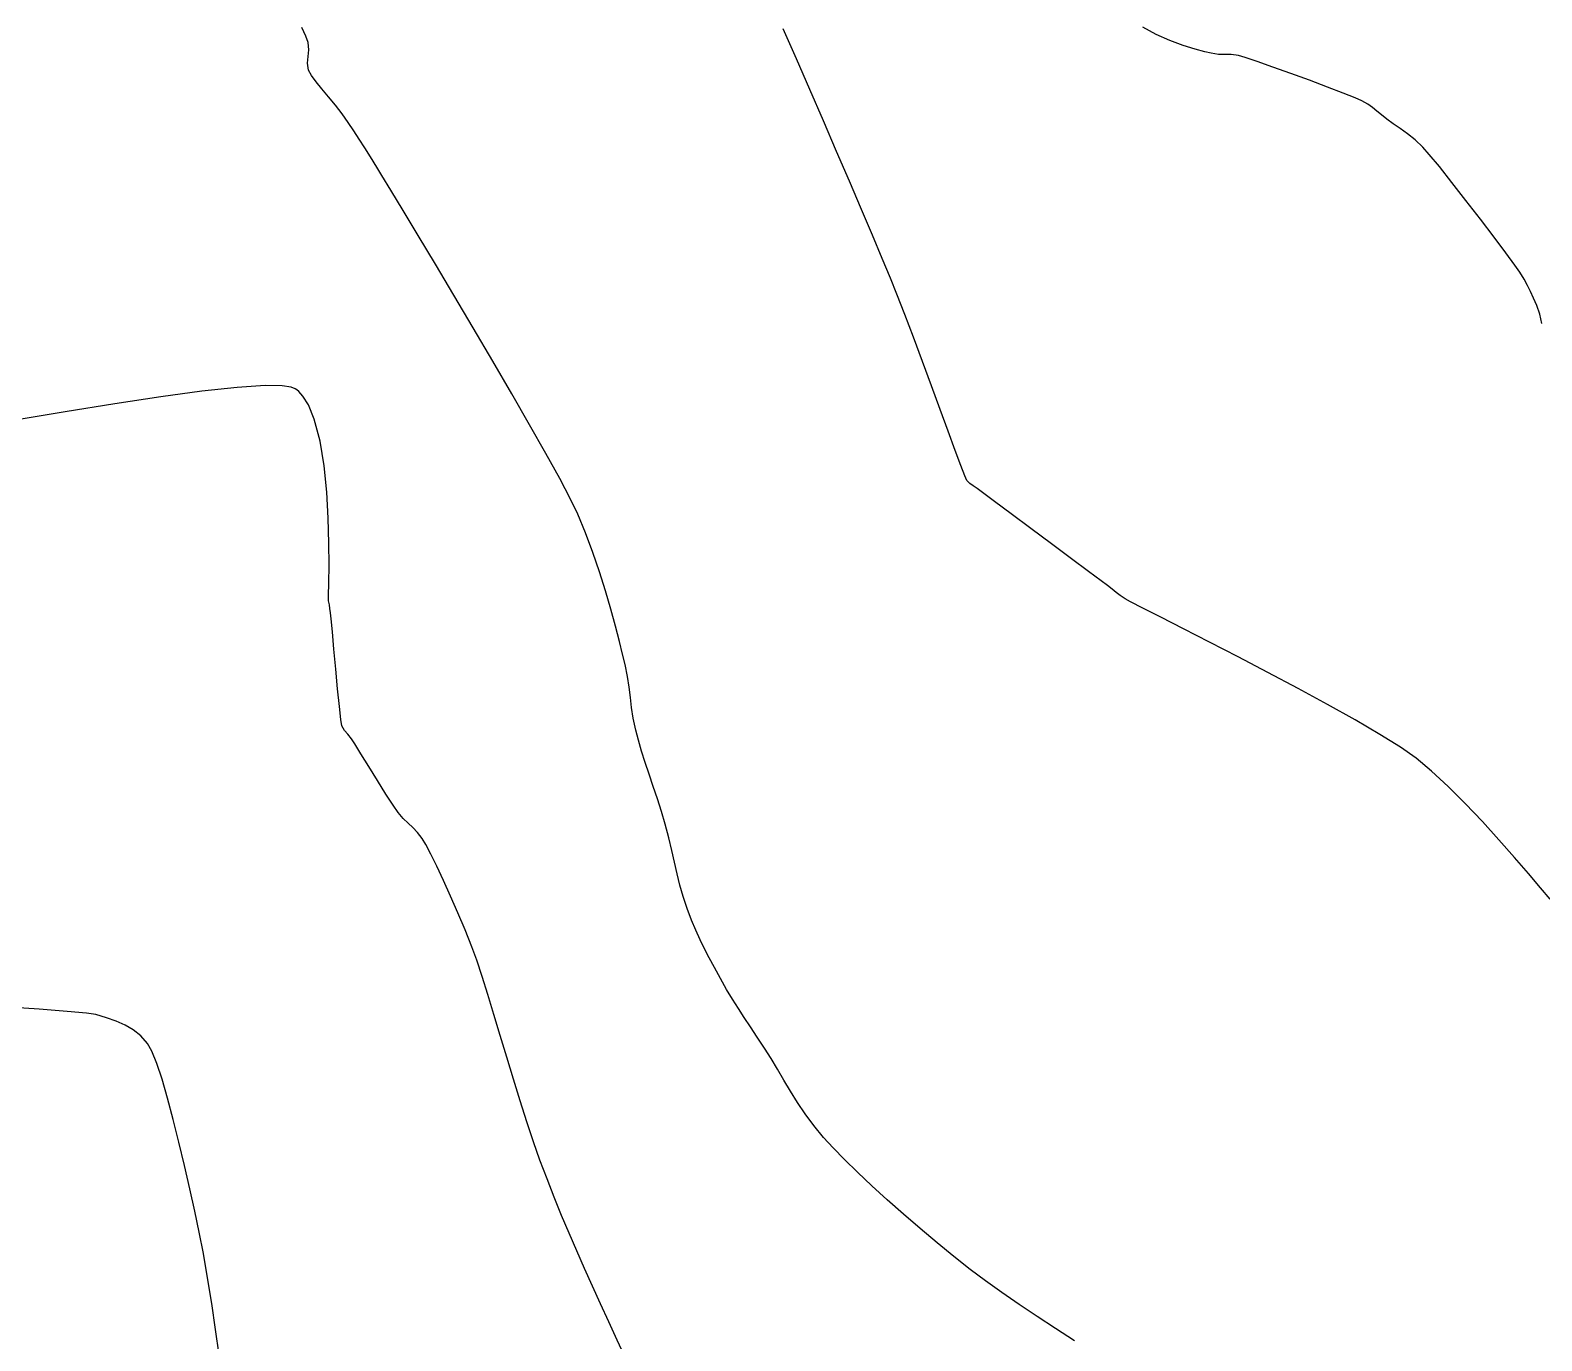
# Model space of a CAD drawing. Header units: feet. Extents: x 26064 to 27719, y 16802 to 28989.
# Drawn here: x 26744.6 to 26837.6, y 17234.6 to 17315.3 of the extents above; entities that cross this region are included whole.
import ezdxf

# ---------------------------------------------------------------- set-up
doc = ezdxf.new("R2010")
doc.units = ezdxf.units.FT
doc.header["$LTSCALE"] = 50
doc.header["$MEASUREMENT"] = 0
doc.linetypes.add('HIDDEN', pattern=[0.375, 0.25, -0.125])
doc.linetypes.add('HIDN25', pattern=[0.0938, 0.0625, -0.0313])
doc.layers.add('CONT-MJR', color=160, linetype='HIDDEN')
doc.layers.add('CONT-MNR', color=55, linetype='HIDN25')

msp = doc.modelspace()

# ---------------------------------------------------------------- linework, layer by layer
at = {"layer": 'CONT-MJR', "color": 7}
for p, q in [((26791.75158, 17313.51748, 635), (26790.94292, 17315.36375, 635)), ((26792.57829, 17311.61939, 635), (26791.75158, 17313.51748, 635)), ((26793.40711, 17309.70677, 635), (26792.57829, 17311.61939, 635)), ((26794.22208, 17307.81691, 635), (26793.40711, 17309.70677, 635)), ((26795.00725, 17305.98713, 635), (26794.22208, 17307.81691, 635)), ((26795.74667, 17304.25471, 635), (26795.00725, 17305.98713, 635)), ((26796.42439, 17302.65695, 635), (26795.74667, 17304.25471, 635)), ((26797.02446, 17301.23115, 635), (26796.42439, 17302.65695, 635)), ((26797.53093, 17300.01461, 635), (26797.02446, 17301.23115, 635)), ((26797.92784, 17299.04463, 635), (26797.53093, 17300.01461, 635)), ((26798.42515, 17297.78416, 635), (26797.92784, 17299.04463, 635)), ((26798.96067, 17296.38075, 635), (26798.42515, 17297.78416, 635)), ((26799.51448, 17294.89746, 635), (26798.96067, 17296.38075, 635)), ((26800.06662, 17293.39735, 635), (26799.51448, 17294.89746, 635)), ((26800.59716, 17291.94347, 635), (26800.06662, 17293.39735, 635)), ((26801.08616, 17290.59889, 635), (26800.59716, 17291.94347, 635)), ((26801.51367, 17289.42665, 635), (26801.08616, 17290.59889, 635)), ((26801.85974, 17288.48983, 635), (26801.51367, 17289.42665, 635)), ((26802.10445, 17287.85147, 635), (26801.85974, 17288.48983, 635)), ((26802.22784, 17287.57463, 635), (26802.10445, 17287.85147, 635)), ((26802.42163, 17287.37977, 635), (26802.22784, 17287.57463, 635)), ((26802.63523, 17287.24282, 635), (26802.42163, 17287.37977, 635)), ((26802.87784, 17287.08463, 635), (26802.63523, 17287.24282, 635)), ((26803.2067, 17286.8389, 635), (26802.87784, 17287.08463, 635)), ((26803.94338, 17286.28889, 635), (26803.2067, 17286.8389, 635)), ((26804.97322, 17285.52014, 635), (26803.94338, 17286.28889, 635)), ((26806.18157, 17284.6182, 635), (26804.97322, 17285.52014, 635)), ((26807.45376, 17283.6686, 635), (26806.18157, 17284.6182, 635)), ((26808.67514, 17282.7569, 635), (26807.45376, 17283.6686, 635)), ((26809.73106, 17281.96864, 635), (26808.67514, 17282.7569, 635)), ((26810.50684, 17281.38937, 635), (26809.73106, 17281.96864, 635)), ((26810.88784, 17281.10463, 635), (26810.50684, 17281.38937, 635)), ((26811.17792, 17280.88005, 635), (26810.88784, 17281.10463, 635)), ((26811.42509, 17280.68257, 635), (26811.17792, 17280.88005, 635)), ((26811.67614, 17280.49112, 635), (26811.42509, 17280.68257, 635)), ((26811.97784, 17280.28463, 635), (26811.67614, 17280.49112, 635)), ((26812.31396, 17280.10422, 635), (26811.97784, 17280.28463, 635)), ((26813.06717, 17279.71891, 635), (26812.31396, 17280.10422, 635)), ((26814.17104, 17279.1585, 635), (26813.06717, 17279.71891, 635)), ((26815.55912, 17278.45282, 635), (26814.17104, 17279.1585, 635)), ((26817.16496, 17277.63169, 635), (26815.55912, 17278.45282, 635)), ((26818.92212, 17276.72492, 635), (26817.16496, 17277.63169, 635)), ((26820.76415, 17275.76234, 635), (26818.92212, 17276.72492, 635)), ((26822.62462, 17274.77377, 635), (26820.76415, 17275.76234, 635)), ((26824.43707, 17273.78902, 635), (26822.62462, 17274.77377, 635)), ((26826.13506, 17272.83791, 635), (26824.43707, 17273.78902, 635)), ((26827.65215, 17271.95026, 635), (26826.13506, 17272.83791, 635)), ((26828.92189, 17271.15589, 635), (26827.65215, 17271.95026, 635)), ((26829.87784, 17270.48463, 635), (26828.92189, 17271.15589, 635)), ((26830.83696, 17269.68614, 635), (26829.87784, 17270.48463, 635)), ((26831.85744, 17268.73904, 635), (26830.83696, 17269.68614, 635)), ((26832.90846, 17267.68936, 635), (26831.85744, 17268.73904, 635)), ((26833.95921, 17266.58315, 635), (26832.90846, 17267.68936, 635)), ((26834.97886, 17265.46645, 635), (26833.95921, 17266.58315, 635)), ((26835.93659, 17264.38531, 635), (26834.97886, 17265.46645, 635)), ((26836.80159, 17263.38578, 635), (26835.93659, 17264.38531, 635)), ((26837.54303, 17262.5139, 635), (26836.80159, 17263.38578, 635)), ((26838.1301, 17261.81572, 635), (26837.54303, 17262.5139, 635))]:
    msp.add_line(p, q, dxfattribs=at)
at = {"layer": 'CONT-MNR', "color": 7, "extrusion": (0.899461, 0.437001, 0)}
msp.add_line((26761.5668, 17314.9178, 636), (26761.3093, 17315.4478, 636), dxfattribs=at)
at = {"layer": 'CONT-MNR', "color": 7}
for p, q in [((26813.88011, 17315.00946, 634), (26813.06896, 17315.46024, 634)), ((26815.54181, 17314.34098, 634), (26814.72361, 17314.63784, 634)), ((26816.27702, 17314.11444, 634), (26815.54181, 17314.34098, 634)), ((26816.87159, 17313.9538, 634), (26816.27702, 17314.11444, 634)), ((26817.26784, 17313.85463, 634), (26816.87159, 17313.9538, 634)), ((26818.95784, 17313.71463, 634), (26818.50828, 17313.77453, 634)), ((26822.1747, 17312.61324, 634), (26821.06986, 17313.00888, 634)), ((26823.32599, 17312.19304, 634), (26822.1747, 17312.61324, 634)), ((26825.39835, 17311.41258, 634), (26824.43134, 17311.78169, 634)), ((26762.95783, 17311.18239, 636), (26762.54819, 17311.66289, 636)), ((26763.38354, 17310.66734, 636), (26762.95783, 17311.18239, 636)), ((26826.54784, 17310.93463, 634), (26826.13465, 17311.11909, 634)), ((26826.90319, 17310.72424, 634), (26826.54784, 17310.93463, 634)), ((26827.19806, 17310.51493, 634), (26826.90319, 17310.72424, 634)), ((26827.74958, 17310.064, 634), (26827.46825, 17310.29781, 634)), ((26828.07784, 17309.80463, 634), (26827.74958, 17310.064, 634)), ((26764.51449, 17309.08046, 636), (26764.16715, 17309.59061, 636)), ((26764.8502, 17308.57318, 636), (26764.51449, 17309.08046, 636)), ((26829.35082, 17308.89804, 634), (26828.89436, 17309.22779, 634)), ((26765.18888, 17308.04742, 636), (26764.8502, 17308.57318, 636)), ((26765.54513, 17307.48181, 636), (26765.18888, 17308.04742, 636)), ((26830.29784, 17308.08463, 634), (26829.8228, 17308.52173, 634)), ((26766.79749, 17305.43223, 636), (26766.24375, 17306.3465, 636)), ((26832.08628, 17305.91035, 634), (26831.31213, 17306.88456, 634)), ((26767.55592, 17304.17451, 636), (26766.79749, 17305.43223, 636)), ((26833.83514, 17303.6547, 634), (26832.94951, 17304.80432, 634)), ((26834.67647, 17302.54969, 634), (26833.83514, 17303.6547, 634)), ((26835.95951, 17300.82644, 634), (26835.40682, 17301.57753, 634)), ((26836.74226, 17299.57078, 634), (26836.53, 17299.95509, 634)), ((26773.05825, 17294.91665, 636), (26771.8593, 17296.95629, 636)), ((26759.06777, 17293.41028, 637), (26757.33152, 17293.30045, 637)), ((26760.9138, 17293.21275, 637), (26760.65994, 17293.30546, 637)), ((26761.13743, 17293.04012, 637), (26761.00468, 17293.15505, 637)), ((26749.81432, 17292.28391, 637), (26746.75096, 17291.78904, 637)), ((26755.16816, 17293.06151, 637), (26752.64124, 17292.71537, 637)), ((26761.71469, 17292.22848, 637), (26761.38525, 17292.76079, 637)), ((26775.33183, 17290.9917, 636), (26774.22872, 17292.90766, 636)), ((26762.43218, 17289.99032, 637), (26762.08063, 17291.33632, 637)), ((26776.32874, 17289.23109, 636), (26775.33183, 17290.9917, 636)), ((26762.68161, 17288.46871, 637), (26762.43218, 17289.99032, 637)), ((26777.18057, 17287.68821, 636), (26776.32874, 17289.23109, 636)), ((26777.84847, 17286.42539, 636), (26777.18057, 17287.68821, 636)), ((26778.29356, 17285.50498, 636), (26777.84847, 17286.42539, 636)), ((26762.97881, 17281.25762, 637), (26762.99062, 17282.35822, 637)), ((26762.96462, 17280.50102, 637), (26762.97881, 17281.25762, 637)), ((26762.96468, 17280.17505, 637), (26762.96462, 17280.50102, 637)), ((26763.00781, 17279.91417, 637), (26762.96468, 17280.17505, 637)), ((26763.28709, 17277.18712, 637), (26763.19123, 17278.26196, 637)), ((26781.05351, 17276.87939, 636), (26780.85638, 17277.6724, 636)), ((26781.35747, 17275.51298, 636), (26781.20356, 17276.25498, 636)), ((26763.62275, 17273.66797, 637), (26763.51304, 17274.75025, 637)), ((26781.5338, 17274.23006, 636), (26781.45879, 17274.85141, 636)), ((26781.86356, 17272.20498, 636), (26781.70992, 17272.94707, 636)), ((26782.02532, 17271.58477, 636), (26781.86356, 17272.20498, 636)), ((26764.94894, 17270.7609, 637), (26764.5762, 17271.36678, 637)), ((26766.93138, 17267.58568, 637), (26766.48413, 17268.2798, 637)), ((26783.19356, 17267.98334, 636), (26782.93967, 17268.74789, 636)), ((26768.72468, 17265.54505, 637), (26768.43843, 17265.91819, 637)), ((26768.94927, 17265.16615, 637), (26768.72468, 17265.54505, 637)), ((26784.08919, 17264.81283, 636), (26783.90165, 17265.59053, 636)), ((26769.25396, 17264.58713, 637), (26768.94927, 17265.16615, 637)), ((26784.25376, 17264.08216, 636), (26784.08919, 17264.81283, 636)), ((26770.92031, 17260.97511, 637), (26770.47192, 17262.002, 637)), ((26785.03356, 17261.23498, 636), (26784.78526, 17261.97492, 636)), ((26785.30262, 17260.52388, 636), (26785.03356, 17261.23498, 636)), ((26772.07713, 17258.05294, 637), (26771.77468, 17258.88505, 637)), ((26786.09042, 17258.76542, 636), (26785.82036, 17259.3193, 636)), ((26772.75992, 17255.94147, 637), (26772.40683, 17257.06215, 637)), ((26787.07356, 17256.93498, 636), (26786.70633, 17257.60347, 636)), ((26773.13256, 17254.71969, 637), (26772.75992, 17255.94147, 637)), ((26787.81857, 17255.65502, 636), (26787.45415, 17256.26304, 636)), ((26749.29703, 17254.51454, 638), (26748.64591, 17254.7111, 638)), ((26750.9365, 17253.77438, 638), (26750.43652, 17254.06862, 638)), ((26751.3977, 17253.40269, 638), (26750.9365, 17253.77438, 638)), ((26790.18605, 17252.00103, 636), (26789.78356, 17252.64498, 636)), ((26752.71334, 17250.72712, 638), (26752.39092, 17251.70862, 638)), ((26793.42356, 17247.14498, 636), (26792.82216, 17247.87994, 636)), ((26775.96468, 17245.75505, 637), (26775.56309, 17246.87833, 637)), ((26794.70184, 17245.78773, 636), (26794.00227, 17246.5061, 636)), ((26795.50388, 17245.00534, 636), (26794.70184, 17245.78773, 636)), ((26776.84923, 17243.46827, 637), (26776.40383, 17244.59933, 637)), ((26797.34187, 17243.31035, 636), (26796.39002, 17244.17439, 636)), ((26754.99591, 17241.3311, 638), (26754.72103, 17242.61503, 638)), ((26777.76135, 17241.25904, 637), (26777.30152, 17242.3566, 637)), ((26778.22935, 17240.17033, 637), (26777.76135, 17241.25904, 637)), ((26778.70619, 17239.08519, 637), (26778.22935, 17240.17033, 637)), ((26779.19249, 17237.99837, 637), (26778.70619, 17239.08519, 637)), ((26804.3859, 17237.60661, 636), (26803.37934, 17238.32735, 636)), ((26756.22782, 17233.78596, 638), (26756.00699, 17235.34057, 638))]:
    msp.add_line(p, q, dxfattribs=at)
at = {"layer": 'CONT-MNR', "color": 7, "extrusion": (0.939581, 0.342325, 0)}
msp.add_line((26761.71356, 17314.51498, 636), (26761.5668, 17314.9178, 636), dxfattribs=at)
at = {"layer": 'CONT-MNR', "color": 7, "extrusion": (0.996647, 0.081817, 0)}
msp.add_line((26761.75049, 17314.06519, 636), (26761.71356, 17314.51498, 636), dxfattribs=at)
at = {"layer": 'CONT-MNR', "color": 7, "extrusion": (-0.403167, -0.915127, 0)}
msp.add_line((26814.72361, 17314.63784, 634), (26813.88011, 17315.00946, 634), dxfattribs=at)
at = {"layer": 'CONT-MNR', "color": 7, "extrusion": (0.99556, -0.094124, 0)}
msp.add_line((26761.66339, 17313.25444, 636), (26761.7014, 17313.65643, 636), dxfattribs=at)
at = {"layer": 'CONT-MNR', "color": 7, "extrusion": (0.992867, -0.119229, 0)}
msp.add_line((26761.7014, 17313.65643, 636), (26761.75049, 17314.06519, 636), dxfattribs=at)
at = {"layer": 'CONT-MNR', "color": 7, "extrusion": (-0.156065, -0.987747, 0)}
msp.add_line((26817.71321, 17313.78426, 634), (26817.26784, 17313.85463, 634), dxfattribs=at)
at = {"layer": 'CONT-MNR', "color": 7, "extrusion": (-0.016658, -0.999861, 0)}
msp.add_line((26818.11005, 17313.77765, 634), (26817.71321, 17313.78426, 634), dxfattribs=at)
at = {"layer": 'CONT-MNR', "color": 7, "extrusion": (-0.007839, -0.999969, 0)}
msp.add_line((26818.50828, 17313.77453, 634), (26818.11005, 17313.77765, 634), dxfattribs=at)
at = {"layer": 'CONT-MNR', "color": 7, "extrusion": (-0.283705, -0.958912, 0)}
msp.add_line((26819.36904, 17313.59297, 634), (26818.95784, 17313.71463, 634), dxfattribs=at)
at = {"layer": 'CONT-MNR', "color": 7, "extrusion": (-0.317906, -0.948122, 0)}
msp.add_line((26820.10384, 17313.34659, 634), (26819.36904, 17313.59297, 634), dxfattribs=at)
at = {"layer": 'CONT-MNR', "color": 7, "extrusion": (0.986913, 0.161253, 0)}
msp.add_line((26761.73356, 17312.82498, 636), (26761.66339, 17313.25444, 636), dxfattribs=at)
at = {"layer": 'CONT-MNR', "color": 7, "extrusion": (0.890192, 0.455586, 0)}
msp.add_line((26761.90428, 17312.49141, 636), (26761.73356, 17312.82498, 636), dxfattribs=at)
at = {"layer": 'CONT-MNR', "color": 7, "extrusion": (-0.330005, -0.943979, 0)}
msp.add_line((26821.06986, 17313.00888, 634), (26820.10384, 17313.34659, 634), dxfattribs=at)
at = {"layer": 'CONT-MNR', "color": 7, "extrusion": (0.810052, 0.586358, 0)}
msp.add_line((26762.18641, 17312.10164, 636), (26761.90428, 17312.49141, 636), dxfattribs=at)
at = {"layer": 'CONT-MNR', "color": 7, "extrusion": (0.771539, 0.636182, 0)}
msp.add_line((26762.54819, 17311.66289, 636), (26762.18641, 17312.10164, 636), dxfattribs=at)
at = {"layer": 'CONT-MNR', "color": 7, "extrusion": (-0.348777, -0.937206, 0)}
msp.add_line((26824.43134, 17311.78169, 634), (26823.32599, 17312.19304, 634), dxfattribs=at)
at = {"layer": 'CONT-MNR', "color": 7, "extrusion": (-0.370266, -0.928926, 0)}
msp.add_line((26826.13465, 17311.11909, 634), (26825.39835, 17311.41258, 634), dxfattribs=at)
at = {"layer": 'CONT-MNR', "color": 7, "extrusion": (0.797701, 0.603053, 0)}
msp.add_line((26763.79356, 17310.12498, 636), (26763.38354, 17310.66734, 636), dxfattribs=at)
at = {"layer": 'CONT-MNR', "color": 7, "extrusion": (0.819575, 0.572971, 0)}
msp.add_line((26764.16715, 17309.59061, 636), (26763.79356, 17310.12498, 636), dxfattribs=at)
at = {"layer": 'CONT-MNR', "color": 7, "extrusion": (-0.626389, -0.779511, 0)}
msp.add_line((26827.46825, 17310.29781, 634), (26827.19806, 17310.51493, 634), dxfattribs=at)
at = {"layer": 'CONT-MNR', "color": 7, "extrusion": (-0.584313, -0.811529, 0)}
msp.add_line((26828.46588, 17309.52524, 634), (26828.07784, 17309.80463, 634), dxfattribs=at)
at = {"layer": 'CONT-MNR', "color": 7, "extrusion": (-0.570256, -0.821467, 0)}
msp.add_line((26828.89436, 17309.22779, 634), (26828.46588, 17309.52524, 634), dxfattribs=at)
at = {"layer": 'CONT-MNR', "color": 7, "extrusion": (-0.6234, -0.781903, 0)}
msp.add_line((26829.8228, 17308.52173, 634), (26829.35082, 17308.89804, 634), dxfattribs=at)
at = {"layer": 'CONT-MNR', "color": 7, "extrusion": (0.747779, 0.663948, 0)}
msp.add_line((26830.69375, 17307.63873, 634), (26830.29784, 17308.08463, 634), dxfattribs=at)
at = {"layer": 'CONT-MNR', "color": 7, "extrusion": (0.850024, 0.526744, 0)}
msp.add_line((26765.93356, 17306.85498, 636), (26765.54513, 17307.48181, 636), dxfattribs=at)
at = {"layer": 'CONT-MNR', "color": 7, "extrusion": (0.773289, 0.634054, 0)}
msp.add_line((26831.31213, 17306.88456, 634), (26830.69375, 17307.63873, 634), dxfattribs=at)
at = {"layer": 'CONT-MNR', "color": 7, "extrusion": (0.853697, 0.52077, 0)}
msp.add_line((26766.24375, 17306.3465, 636), (26765.93356, 17306.85498, 636), dxfattribs=at)
at = {"layer": 'CONT-MNR', "color": 7, "extrusion": (0.788319, 0.615266, 0)}
msp.add_line((26832.94951, 17304.80432, 634), (26832.08628, 17305.91035, 634), dxfattribs=at)
at = {"layer": 'CONT-MNR', "color": 7, "extrusion": (0.857252, 0.514897, 0)}
msp.add_line((26768.48018, 17302.63572, 636), (26767.55592, 17304.17451, 636), dxfattribs=at)
at = {"layer": 'CONT-MNR', "color": 7, "extrusion": (0.858202, 0.513312, 0)}
msp.add_line((26769.5314, 17300.87818, 636), (26768.48018, 17302.63572, 636), dxfattribs=at)
at = {"layer": 'CONT-MNR', "color": 7, "extrusion": (0.799512, 0.600649, 0)}
msp.add_line((26835.40682, 17301.57753, 634), (26834.67647, 17302.54969, 634), dxfattribs=at)
at = {"layer": 'CONT-MNR', "color": 7, "extrusion": (0.859275, 0.511514, 0)}
msp.add_line((26770.67073, 17298.96425, 636), (26769.5314, 17300.87818, 636), dxfattribs=at)
at = {"layer": 'CONT-MNR', "color": 7, "extrusion": (0.820048, 0.572295, 0)}
msp.add_line((26836.26784, 17300.38463, 634), (26835.95951, 17300.82644, 634), dxfattribs=at)
at = {"layer": 'CONT-MNR', "color": 7, "extrusion": (0.853575, 0.52097, 0)}
msp.add_line((26836.53, 17299.95509, 634), (26836.26784, 17300.38463, 634), dxfattribs=at)
at = {"layer": 'CONT-MNR', "color": 7, "extrusion": (0.860542, 0.50938, 0)}
msp.add_line((26771.8593, 17296.95629, 636), (26770.67073, 17298.96425, 636), dxfattribs=at)
at = {"layer": 'CONT-MNR', "color": 7, "extrusion": (0.895476, 0.44511, 0)}
msp.add_line((26836.92843, 17299.19623, 634), (26836.74226, 17299.57078, 634), dxfattribs=at)
at = {"layer": 'CONT-MNR', "color": 7, "extrusion": (0.908652, 0.417553, 0)}
msp.add_line((26837.11235, 17298.796, 634), (26836.92843, 17299.19623, 634), dxfattribs=at)
at = {"layer": 'CONT-MNR', "color": 7, "extrusion": (0.913491, 0.406858, 0)}
msp.add_line((26837.31784, 17298.33463, 634), (26837.11235, 17298.796, 634), dxfattribs=at)
at = {"layer": 'CONT-MNR', "color": 7, "extrusion": (0.949519, 0.313711, 0)}
msp.add_line((26837.49513, 17297.79801, 634), (26837.31784, 17298.33463, 634), dxfattribs=at)
at = {"layer": 'CONT-MNR', "color": 7, "extrusion": (0.977813, 0.209479, 0)}
msp.add_line((26837.61466, 17297.24008, 634), (26837.49513, 17297.79801, 634), dxfattribs=at)
at = {"layer": 'CONT-MNR', "color": 7, "extrusion": (0.864049, 0.503408, 0)}
msp.add_line((26774.22872, 17292.90766, 636), (26773.05825, 17294.91665, 636), dxfattribs=at)
at = {"layer": 'CONT-MNR', "color": 7, "extrusion": (0.10978, -0.993956, 0)}
msp.add_line((26757.33152, 17293.30045, 637), (26755.16816, 17293.06151, 637), dxfattribs=at)
at = {"layer": 'CONT-MNR', "color": 7, "extrusion": (-0.019061, -0.999818, 0)}
msp.add_line((26760.10653, 17293.39048, 637), (26759.06777, 17293.41028, 637), dxfattribs=at)
at = {"layer": 'CONT-MNR', "color": 7, "extrusion": (-0.151841, -0.988405, 0)}
msp.add_line((26760.65994, 17293.30546, 637), (26760.10653, 17293.39048, 637), dxfattribs=at)
at = {"layer": 'CONT-MNR', "color": 7, "extrusion": (-0.535973, -0.844235, 0)}
msp.add_line((26761.00468, 17293.15505, 637), (26760.9138, 17293.21275, 637), dxfattribs=at)
at = {"layer": 'CONT-MNR', "color": 7, "extrusion": (0.150878, -0.988552, 0)}
msp.add_line((26752.64124, 17292.71537, 637), (26749.81432, 17292.28391, 637), dxfattribs=at)
at = {"layer": 'CONT-MNR', "color": 7, "extrusion": (0.748056, 0.663635, 0)}
msp.add_line((26761.38525, 17292.76079, 637), (26761.13743, 17293.04012, 637), dxfattribs=at)
at = {"layer": 'CONT-MNR', "color": 7, "extrusion": (0.925196, 0.37949, 0)}
msp.add_line((26762.08063, 17291.33632, 637), (26761.71469, 17292.22848, 637), dxfattribs=at)
at = {"layer": 'CONT-MNR', "color": 7, "extrusion": (0.163515, -0.986541, 0)}
msp.add_line((26746.75096, 17291.78904, 637), (26743.51471, 17291.25264, 637), dxfattribs=at)
at = {"layer": 'CONT-MNR', "color": 7, "extrusion": (0.99486, 0.101262, 0)}
msp.add_line((26762.84555, 17286.85809, 637), (26762.68161, 17288.46871, 637), dxfattribs=at)
at = {"layer": 'CONT-MNR', "color": 7, "extrusion": (0.998268, 0.058834, 0)}
msp.add_line((26762.94061, 17285.24507, 637), (26762.84555, 17286.85809, 637), dxfattribs=at)
at = {"layer": 'CONT-MNR', "color": 7, "extrusion": (0.999608, 0.027995, 0)}
msp.add_line((26762.98343, 17283.71624, 637), (26762.94061, 17285.24507, 637), dxfattribs=at)
at = {"layer": 'CONT-MNR', "color": 7, "extrusion": (0.923586, 0.38339, 0)}
msp.add_line((26778.77513, 17284.34488, 636), (26778.29356, 17285.50498, 636), dxfattribs=at)
at = {"layer": 'CONT-MNR', "color": 7, "extrusion": (0.936913, 0.349562, 0)}
msp.add_line((26779.22091, 17283.15009, 636), (26778.77513, 17284.34488, 636), dxfattribs=at)
at = {"layer": 'CONT-MNR', "color": 7, "extrusion": (0.999986, 0.005295, 0)}
msp.add_line((26762.99062, 17282.35822, 637), (26762.98343, 17283.71624, 637), dxfattribs=at)
at = {"layer": 'CONT-MNR', "color": 7, "extrusion": (0.94672, 0.322058, 0)}
msp.add_line((26779.62927, 17281.94967, 636), (26779.22091, 17283.15009, 636), dxfattribs=at)
at = {"layer": 'CONT-MNR', "color": 7, "extrusion": (0.954128, 0.299399, 0)}
msp.add_line((26779.99861, 17280.77265, 636), (26779.62927, 17281.94967, 636), dxfattribs=at)
at = {"layer": 'CONT-MNR', "color": 7, "extrusion": (0.959838, 0.280555, 0)}
msp.add_line((26780.32732, 17279.64807, 636), (26779.99861, 17280.77265, 636), dxfattribs=at)
at = {"layer": 'CONT-MNR', "color": 7, "extrusion": (0.985846, 0.167651, 0)}
msp.add_line((26763.04651, 17279.68656, 637), (26763.00781, 17279.91417, 637), dxfattribs=at)
at = {"layer": 'CONT-MNR', "color": 7, "extrusion": (0.989519, 0.144406, 0)}
msp.add_line((26763.08468, 17279.42505, 637), (26763.04651, 17279.68656, 637), dxfattribs=at)
at = {"layer": 'CONT-MNR', "color": 7, "extrusion": (0.995394, 0.09587, 0)}
msp.add_line((26763.12036, 17279.05456, 637), (26763.08468, 17279.42505, 637), dxfattribs=at)
at = {"layer": 'CONT-MNR', "color": 7, "extrusion": (0.964298, 0.264821, 0)}
msp.add_line((26780.61378, 17278.60497, 636), (26780.32732, 17279.64807, 636), dxfattribs=at)
at = {"layer": 'CONT-MNR', "color": 7, "extrusion": (0.996026, 0.089058, 0)}
msp.add_line((26763.19123, 17278.26196, 637), (26763.12036, 17279.05456, 637), dxfattribs=at)
at = {"layer": 'CONT-MNR', "color": 7, "extrusion": (0.967789, 0.251763, 0)}
msp.add_line((26780.85638, 17277.6724, 636), (26780.61378, 17278.60497, 636), dxfattribs=at)
at = {"layer": 'CONT-MNR', "color": 7, "extrusion": (0.995892, 0.090548, 0)}
msp.add_line((26763.39776, 17275.96993, 637), (26763.28709, 17277.18712, 637), dxfattribs=at)
at = {"layer": 'CONT-MNR', "color": 7, "extrusion": (0.97232, 0.233653, 0)}
msp.add_line((26781.20356, 17276.25498, 636), (26781.05351, 17276.87939, 636), dxfattribs=at)
at = {"layer": 'CONT-MNR', "color": 7, "extrusion": (0.995563, 0.0941, 0)}
msp.add_line((26763.51304, 17274.75025, 637), (26763.39776, 17275.96993, 637), dxfattribs=at)
at = {"layer": 'CONT-MNR', "color": 7, "extrusion": (0.988473, 0.151395, 0)}
msp.add_line((26781.45879, 17274.85141, 636), (26781.35747, 17275.51298, 636), dxfattribs=at)
at = {"layer": 'CONT-MNR', "color": 7, "extrusion": (0.99326, 0.115906, 0)}
msp.add_line((26763.71669, 17272.86294, 637), (26763.62275, 17273.66797, 637), dxfattribs=at)
at = {"layer": 'CONT-MNR', "color": 7, "extrusion": (0.992803, 0.11976, 0)}
msp.add_line((26781.60876, 17273.60869, 636), (26781.5338, 17274.23006, 636), dxfattribs=at)
at = {"layer": 'CONT-MNR', "color": 7, "extrusion": (0.988511, 0.151149, 0)}
msp.add_line((26781.70992, 17272.94707, 636), (26781.60876, 17273.60869, 636), dxfattribs=at)
at = {"layer": 'CONT-MNR', "color": 7, "extrusion": (0.984986, 0.172636, 0)}
msp.add_line((26763.78468, 17272.47505, 637), (26763.71669, 17272.86294, 637), dxfattribs=at)
at = {"layer": 'CONT-MNR', "color": 7, "extrusion": (0.869693, 0.493593, 0)}
msp.add_line((26763.94925, 17272.18507, 637), (26763.78468, 17272.47505, 637), dxfattribs=at)
at = {"layer": 'CONT-MNR', "color": 7, "extrusion": (0.747698, 0.664039, 0)}
msp.add_line((26764.15319, 17271.95544, 637), (26763.94925, 17272.18507, 637), dxfattribs=at)
at = {"layer": 'CONT-MNR', "color": 7, "extrusion": (0.773597, 0.633678, 0)}
msp.add_line((26764.37468, 17271.68505, 637), (26764.15319, 17271.95544, 637), dxfattribs=at)
at = {"layer": 'CONT-MNR', "color": 7, "extrusion": (0.844879, 0.534958, 0)}
msp.add_line((26764.5762, 17271.36678, 637), (26764.37468, 17271.68505, 637), dxfattribs=at)
at = {"layer": 'CONT-MNR', "color": 7, "extrusion": (0.958607, 0.284734, 0)}
msp.add_line((26782.22212, 17270.92222, 636), (26782.02532, 17271.58477, 636), dxfattribs=at)
at = {"layer": 'CONT-MNR', "color": 7, "extrusion": (0.952377, 0.304923, 0)}
msp.add_line((26782.44565, 17270.22407, 636), (26782.22212, 17270.92222, 636), dxfattribs=at)
at = {"layer": 'CONT-MNR', "color": 7, "extrusion": (0.852405, 0.522881, 0)}
msp.add_line((26765.43187, 17269.97363, 637), (26764.94894, 17270.7609, 637), dxfattribs=at)
at = {"layer": 'CONT-MNR', "color": 7, "extrusion": (0.851067, 0.525057, 0)}
msp.add_line((26765.96394, 17269.11119, 637), (26765.43187, 17269.97363, 637), dxfattribs=at)
at = {"layer": 'CONT-MNR', "color": 7, "extrusion": (0.948835, 0.315774, 0)}
msp.add_line((26782.6876, 17269.49705, 636), (26782.44565, 17270.22407, 636), dxfattribs=at)
at = {"layer": 'CONT-MNR', "color": 7, "extrusion": (0.847739, 0.530413, 0)}
msp.add_line((26766.48413, 17268.2798, 637), (26765.96394, 17269.11119, 637), dxfattribs=at)
at = {"layer": 'CONT-MNR', "color": 7, "extrusion": (0.947785, 0.318909, 0)}
msp.add_line((26782.93967, 17268.74789, 636), (26782.6876, 17269.49705, 636), dxfattribs=at)
at = {"layer": 'CONT-MNR', "color": 7, "extrusion": (0.821064, 0.570836, 0)}
msp.add_line((26767.24468, 17267.13505, 637), (26766.93138, 17267.58568, 637), dxfattribs=at)
at = {"layer": 'CONT-MNR', "color": 7, "extrusion": (0.757033, 0.653377, 0)}
msp.add_line((26767.55532, 17266.77512, 637), (26767.24468, 17267.13505, 637), dxfattribs=at)
at = {"layer": 'CONT-MNR', "color": 7, "extrusion": (0.952435, 0.304741, 0)}
msp.add_line((26783.44096, 17267.21013, 636), (26783.19356, 17267.98334, 636), dxfattribs=at)
at = {"layer": 'CONT-MNR', "color": 7, "extrusion": (0.957806, 0.287414, 0)}
msp.add_line((26783.67356, 17266.43498, 636), (26783.44096, 17267.21013, 636), dxfattribs=at)
at = {"layer": 'CONT-MNR', "color": 7, "extrusion": (-0.694507, -0.719486, 0)}
msp.add_line((26767.8562, 17266.48469, 637), (26767.55532, 17266.77512, 637), dxfattribs=at)
at = {"layer": 'CONT-MNR', "color": 7, "extrusion": (0.676237, 0.736684, 0)}
msp.add_line((26768.14975, 17266.21523, 637), (26767.8562, 17266.48469, 637), dxfattribs=at)
at = {"layer": 'CONT-MNR', "color": 7, "extrusion": (0.717125, 0.696945, 0)}
msp.add_line((26768.43843, 17265.91819, 637), (26768.14975, 17266.21523, 637), dxfattribs=at)
at = {"layer": 'CONT-MNR', "color": 7, "extrusion": (0.965405, 0.260755, 0)}
msp.add_line((26783.90165, 17265.59053, 636), (26783.67356, 17266.43498, 636), dxfattribs=at)
at = {"layer": 'CONT-MNR', "color": 7, "extrusion": (0.896736, 0.442566, 0)}
msp.add_line((26769.62108, 17263.84327, 637), (26769.25396, 17264.58713, 637), dxfattribs=at)
at = {"layer": 'CONT-MNR', "color": 7, "extrusion": (0.904484, 0.426507, 0)}
msp.add_line((26770.03296, 17262.96981, 637), (26769.62108, 17263.84327, 637), dxfattribs=at)
at = {"layer": 'CONT-MNR', "color": 7, "extrusion": (0.975343, 0.220694, 0)}
msp.add_line((26784.41292, 17263.37878, 636), (26784.25376, 17264.08216, 636), dxfattribs=at)
at = {"layer": 'CONT-MNR', "color": 7, "extrusion": (0.971006, 0.239055, 0)}
msp.add_line((26784.58423, 17262.68294, 636), (26784.41292, 17263.37878, 636), dxfattribs=at)
at = {"layer": 'CONT-MNR', "color": 7, "extrusion": (0.910701, 0.413067, 0)}
msp.add_line((26770.47192, 17262.002, 637), (26770.03296, 17262.96981, 637), dxfattribs=at)
at = {"layer": 'CONT-MNR', "color": 7, "extrusion": (0.961977, 0.273131, 0)}
msp.add_line((26784.78526, 17261.97492, 636), (26784.58423, 17262.68294, 636), dxfattribs=at)
at = {"layer": 'CONT-MNR', "color": 7, "extrusion": (0.922348, 0.386361, 0)}
msp.add_line((26771.36045, 17259.92437, 637), (26770.92031, 17260.97511, 637), dxfattribs=at)
at = {"layer": 'CONT-MNR', "color": 7, "extrusion": (0.92894, 0.370231, 0)}
msp.add_line((26771.77468, 17258.88505, 637), (26771.36045, 17259.92437, 637), dxfattribs=at)
at = {"layer": 'CONT-MNR', "color": 7, "extrusion": (0.924723, 0.380641, 0)}
msp.add_line((26785.56133, 17259.89538, 636), (26785.30262, 17260.52388, 636), dxfattribs=at)
at = {"layer": 'CONT-MNR', "color": 7, "extrusion": (0.912041, 0.410098, 0)}
msp.add_line((26785.82036, 17259.3193, 636), (26785.56133, 17259.89538, 636), dxfattribs=at)
at = {"layer": 'CONT-MNR', "color": 7, "extrusion": (0.887486, 0.460835, 0)}
msp.add_line((26786.38218, 17258.20354, 636), (26786.09042, 17258.76542, 636), dxfattribs=at)
at = {"layer": 'CONT-MNR', "color": 7, "extrusion": (0.948845, 0.315742, 0)}
msp.add_line((26772.40683, 17257.06215, 637), (26772.07713, 17258.05294, 637), dxfattribs=at)
at = {"layer": 'CONT-MNR', "color": 7, "extrusion": (0.879838, 0.475274, 0)}
msp.add_line((26786.70633, 17257.60347, 636), (26786.38218, 17258.20354, 636), dxfattribs=at)
at = {"layer": 'CONT-MNR', "color": 7, "extrusion": (0.870124, 0.492832, 0)}
msp.add_line((26787.45415, 17256.26304, 636), (26787.07356, 17256.93498, 636), dxfattribs=at)
at = {"layer": 'CONT-MNR', "color": 7, "extrusion": (-0.068315, -0.997664, 0)}
msp.add_line((26745.14161, 17255.03758, 638), (26742.96115, 17255.18689, 638), dxfattribs=at)
at = {"layer": 'CONT-MNR', "color": 7, "extrusion": (-0.075953, -0.997111, 0)}
msp.add_line((26746.87204, 17254.90577, 638), (26745.14161, 17255.03758, 638), dxfattribs=at)
at = {"layer": 'CONT-MNR', "color": 7, "extrusion": (0.846244, 0.532795, 0)}
msp.add_line((26788.17784, 17255.08439, 636), (26787.81857, 17255.65502, 636), dxfattribs=at)
at = {"layer": 'CONT-MNR', "color": 7, "extrusion": (0.837576, 0.54632, 0)}
msp.add_line((26788.54297, 17254.5246, 636), (26788.17784, 17255.08439, 636), dxfattribs=at)
at = {"layer": 'CONT-MNR', "color": 7, "extrusion": (-0.091738, -0.995783, 0)}
msp.add_line((26748.06821, 17254.79557, 638), (26746.87204, 17254.90577, 638), dxfattribs=at)
at = {"layer": 'CONT-MNR', "color": 7, "extrusion": (-0.144674, -0.989479, 0)}
msp.add_line((26748.64591, 17254.7111, 638), (26748.06821, 17254.79557, 638), dxfattribs=at)
at = {"layer": 'CONT-MNR', "color": 7, "extrusion": (-0.328158, -0.944623, 0)}
msp.add_line((26749.89196, 17254.30786, 638), (26749.29703, 17254.51454, 638), dxfattribs=at)
at = {"layer": 'CONT-MNR', "color": 7, "extrusion": (-0.402224, -0.915542, 0)}
msp.add_line((26750.43652, 17254.06862, 638), (26749.89196, 17254.30786, 638), dxfattribs=at)
at = {"layer": 'CONT-MNR', "color": 7, "extrusion": (0.957805, 0.287419, 0)}
msp.add_line((26773.52089, 17253.42561, 637), (26773.13256, 17254.71969, 637), dxfattribs=at)
at = {"layer": 'CONT-MNR', "color": 7, "extrusion": (0.833156, 0.553039, 0)}
msp.add_line((26788.92496, 17253.94913, 636), (26788.54297, 17254.5246, 636), dxfattribs=at)
at = {"layer": 'CONT-MNR', "color": 7, "extrusion": (0.74033, 0.672244, 0)}
msp.add_line((26751.82591, 17252.9311, 638), (26751.3977, 17253.40269, 638), dxfattribs=at)
at = {"layer": 'CONT-MNR', "color": 7, "extrusion": (0.958045, 0.286618, 0)}
msp.add_line((26773.92106, 17252.08801, 637), (26773.52089, 17253.42561, 637), dxfattribs=at)
at = {"layer": 'CONT-MNR', "color": 7, "extrusion": (0.833252, 0.552893, 0)}
msp.add_line((26789.33482, 17253.33144, 636), (26788.92496, 17253.94913, 636), dxfattribs=at)
at = {"layer": 'CONT-MNR', "color": 7, "extrusion": (0.837021, 0.54717, 0)}
msp.add_line((26789.78356, 17252.64498, 636), (26789.33482, 17253.33144, 636), dxfattribs=at)
at = {"layer": 'CONT-MNR', "color": 7, "extrusion": (0.87075, 0.491726, 0)}
msp.add_line((26752.09255, 17252.45895, 638), (26751.82591, 17252.9311, 638), dxfattribs=at)
at = {"layer": 'CONT-MNR', "color": 7, "extrusion": (0.929223, 0.369519, 0)}
msp.add_line((26752.39092, 17251.70862, 638), (26752.09255, 17252.45895, 638), dxfattribs=at)
at = {"layer": 'CONT-MNR', "color": 7, "extrusion": (0.957345, 0.288946, 0)}
msp.add_line((26774.32922, 17250.73569, 637), (26773.92106, 17252.08801, 637), dxfattribs=at)
at = {"layer": 'CONT-MNR', "color": 7, "extrusion": (0.858934, 0.512086, 0)}
msp.add_line((26790.57672, 17251.34576, 636), (26790.18605, 17252.00103, 636), dxfattribs=at)
at = {"layer": 'CONT-MNR', "color": 7, "extrusion": (0.862041, 0.506838, 0)}
msp.add_line((26790.96898, 17250.6786, 636), (26790.57672, 17251.34576, 636), dxfattribs=at)
at = {"layer": 'CONT-MNR', "color": 7, "extrusion": (0.960275, 0.279054, 0)}
msp.add_line((26753.05208, 17249.56144, 638), (26752.71334, 17250.72712, 638), dxfattribs=at)
at = {"layer": 'CONT-MNR', "color": 7, "extrusion": (0.955674, 0.294427, 0)}
msp.add_line((26774.74151, 17249.39744, 637), (26774.32922, 17250.73569, 637), dxfattribs=at)
at = {"layer": 'CONT-MNR', "color": 7, "extrusion": (0.857772, 0.51403, 0)}
msp.add_line((26791.37624, 17249.99899, 636), (26790.96898, 17250.6786, 636), dxfattribs=at)
at = {"layer": 'CONT-MNR', "color": 7, "extrusion": (0.966247, 0.257618, 0)}
msp.add_line((26753.39945, 17248.25856, 638), (26753.05208, 17249.56144, 638), dxfattribs=at)
at = {"layer": 'CONT-MNR', "color": 7, "extrusion": (0.952839, 0.303476, 0)}
msp.add_line((26775.15408, 17248.10206, 637), (26774.74151, 17249.39744, 637), dxfattribs=at)
at = {"layer": 'CONT-MNR', "color": 7, "extrusion": (0.846458, 0.532456, 0)}
msp.add_line((26791.81191, 17249.30639, 636), (26791.37624, 17249.99899, 636), dxfattribs=at)
at = {"layer": 'CONT-MNR', "color": 7, "extrusion": (0.82839, 0.560152, 0)}
msp.add_line((26792.28942, 17248.60023, 636), (26791.81191, 17249.30639, 636), dxfattribs=at)
at = {"layer": 'CONT-MNR', "color": 7, "extrusion": (0.803983, 0.594652, 0)}
msp.add_line((26792.82216, 17247.87994, 636), (26792.28942, 17248.60023, 636), dxfattribs=at)
at = {"layer": 'CONT-MNR', "color": 7, "extrusion": (0.97014, 0.242547, 0)}
msp.add_line((26753.74774, 17246.86549, 638), (26753.39945, 17248.25856, 638), dxfattribs=at)
at = {"layer": 'CONT-MNR', "color": 7, "extrusion": (0.948428, 0.316993, 0)}
msp.add_line((26775.56309, 17246.87833, 637), (26775.15408, 17248.10206, 637), dxfattribs=at)
at = {"layer": 'CONT-MNR', "color": 7, "extrusion": (0.972879, 0.231316, 0)}
msp.add_line((26754.08923, 17245.42922, 638), (26753.74774, 17246.86549, 638), dxfattribs=at)
at = {"layer": 'CONT-MNR', "color": 7, "extrusion": (0.741147, 0.671343, 0)}
msp.add_line((26794.00227, 17246.5061, 636), (26793.42356, 17247.14498, 636), dxfattribs=at)
at = {"layer": 'CONT-MNR', "color": 7, "extrusion": (0.934788, 0.355206, 0)}
msp.add_line((26776.40383, 17244.59933, 637), (26775.96468, 17245.75505, 637), dxfattribs=at)
at = {"layer": 'CONT-MNR', "color": 7, "extrusion": (0.974921, 0.222549, 0)}
msp.add_line((26754.41623, 17243.99673, 638), (26754.08923, 17245.42922, 638), dxfattribs=at)
at = {"layer": 'CONT-MNR', "color": 7, "extrusion": (-0.684026, -0.729457, 0)}
msp.add_line((26796.39002, 17244.17439, 636), (26795.50388, 17245.00534, 636), dxfattribs=at)
at = {"layer": 'CONT-MNR', "color": 7, "extrusion": (0.976523, 0.215415, 0)}
msp.add_line((26754.72103, 17242.61503, 638), (26754.41623, 17243.99673, 638), dxfattribs=at)
at = {"layer": 'CONT-MNR', "color": 7, "extrusion": (0.926271, 0.376858, 0)}
msp.add_line((26777.30152, 17242.3566, 637), (26776.84923, 17243.46827, 637), dxfattribs=at)
at = {"layer": 'CONT-MNR', "color": 7, "extrusion": (0.661636, 0.749825, 0)}
msp.add_line((26798.34105, 17242.42868, 636), (26797.34187, 17243.31035, 636), dxfattribs=at)
at = {"layer": 'CONT-MNR', "color": 7, "extrusion": (0.651884, 0.758319, 0)}
msp.add_line((26799.3692, 17241.54485, 636), (26798.34105, 17242.42868, 636), dxfattribs=at)
at = {"layer": 'CONT-MNR', "color": 7, "extrusion": (0.981344, 0.192258, 0)}
msp.add_line((26755.25527, 17240.00726, 638), (26754.99591, 17241.3311, 638), dxfattribs=at)
at = {"layer": 'CONT-MNR', "color": 7, "extrusion": (0.642333, 0.766426, 0)}
msp.add_line((26800.40792, 17240.67431, 636), (26799.3692, 17241.54485, 636), dxfattribs=at)
at = {"layer": 'CONT-MNR', "color": 7, "extrusion": (0.632472, 0.774583, 0)}
msp.add_line((26801.43883, 17239.83253, 636), (26800.40792, 17240.67431, 636), dxfattribs=at)
at = {"layer": 'CONT-MNR', "color": 7, "extrusion": (0.985135, 0.17178, 0)}
msp.add_line((26755.51443, 17238.52103, 638), (26755.25527, 17240.00726, 638), dxfattribs=at)
at = {"layer": 'CONT-MNR', "color": 7, "extrusion": (0.621727, 0.783234, 0)}
msp.add_line((26802.44356, 17239.03498, 636), (26801.43883, 17239.83253, 636), dxfattribs=at)
at = {"layer": 'CONT-MNR', "color": 7, "extrusion": (0.987435, 0.158026, 0)}
msp.add_line((26755.7671, 17236.9422, 638), (26755.51443, 17238.52103, 638), dxfattribs=at)
at = {"layer": 'CONT-MNR', "color": 7, "extrusion": (-0.603159, -0.797621, 0)}
msp.add_line((26803.37934, 17238.32735, 636), (26802.44356, 17239.03498, 636), dxfattribs=at)
at = {"layer": 'CONT-MNR', "color": 7, "extrusion": (0.910604, 0.413281, 0)}
msp.add_line((26779.68891, 17236.90459, 637), (26779.19249, 17237.99837, 637), dxfattribs=at)
at = {"layer": 'CONT-MNR', "color": 7, "extrusion": (-0.566481, -0.824075, 0)}
msp.add_line((26805.44988, 17236.87522, 636), (26804.3859, 17237.60661, 636), dxfattribs=at)
at = {"layer": 'CONT-MNR', "color": 7, "extrusion": (0.988968, 0.14813, 0)}
msp.add_line((26756.00699, 17235.34057, 638), (26755.7671, 17236.9422, 638), dxfattribs=at)
at = {"layer": 'CONT-MNR', "color": 7, "extrusion": (0.908985, 0.416829, 0)}
msp.add_line((26780.19609, 17235.79857, 637), (26779.68891, 17236.90459, 637), dxfattribs=at)
at = {"layer": 'CONT-MNR', "color": 7, "extrusion": (-0.555177, -0.831733, 0)}
msp.add_line((26806.55789, 17236.13563, 636), (26805.44988, 17236.87522, 636), dxfattribs=at)
at = {"layer": 'CONT-MNR', "color": 7, "extrusion": (0.907946, 0.419086, 0)}
msp.add_line((26780.71468, 17234.67505, 637), (26780.19609, 17235.79857, 637), dxfattribs=at)
at = {"layer": 'CONT-MNR', "color": 7, "extrusion": (-0.547671, -0.836694, 0)}
msp.add_line((26807.69657, 17235.39029, 636), (26806.55789, 17236.13563, 636), dxfattribs=at)
at = {"layer": 'CONT-MNR', "color": 7, "extrusion": (0.903119, 0.429391, 0)}
msp.add_line((26781.14952, 17233.76047, 637), (26780.71468, 17234.67505, 637), dxfattribs=at)
at = {"layer": 'CONT-MNR', "color": 7, "extrusion": (0.543586, 0.839353, 0)}
msp.add_line((26808.85254, 17234.64165, 636), (26807.69657, 17235.39029, 636), dxfattribs=at)

doc.saveas('drawing.dxf')
